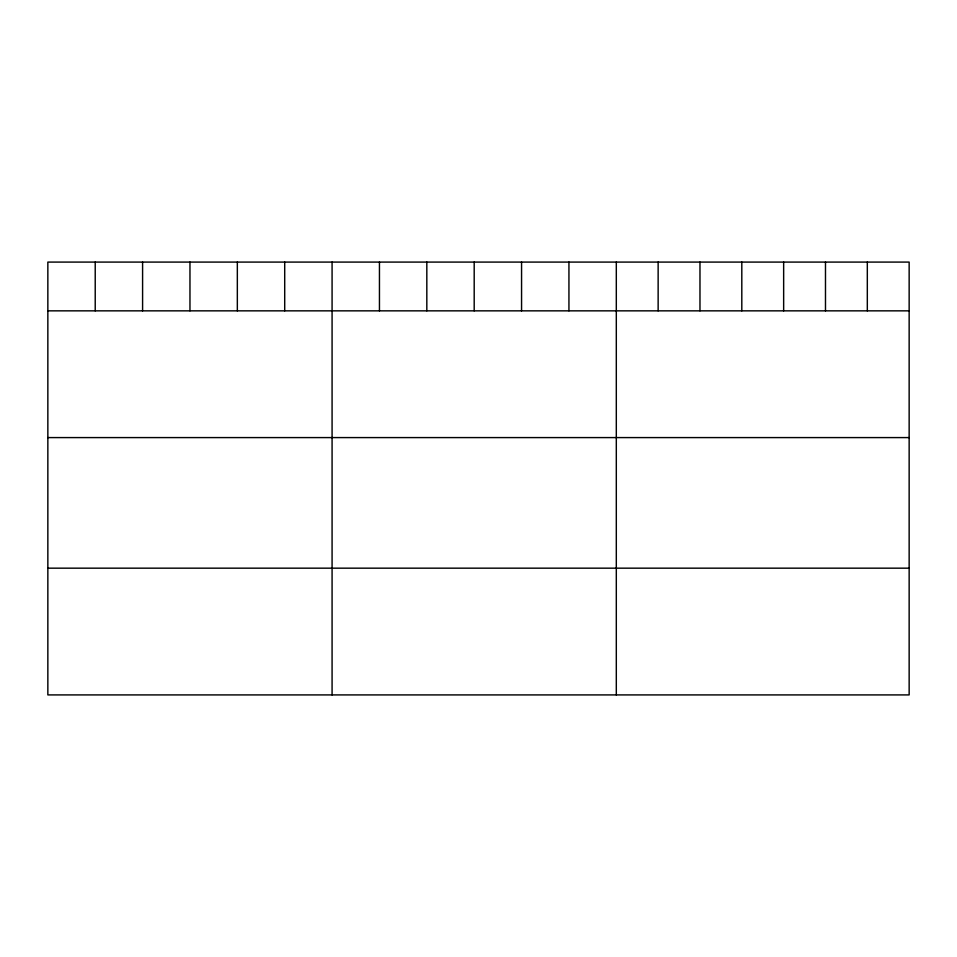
<?xml version="1.0" encoding="UTF-8"?>
<svg xmlns="http://www.w3.org/2000/svg" width="957" height="957" viewBox="0 0 957 957"><rect width="100%" height="100%" fill="white"/><g stroke="black" fill="none" stroke-linecap="round" stroke-linejoin="round"><path stroke-width="1.44" d="M909.15 310.846L909.15 694.914L47.85 694.914L47.85 262.086L909.15 262.086L909.15 310.846L47.85 310.846M47.85 437.588L909.15 437.588M47.85 568.171L909.15 568.171M867.317 262.086L867.317 310.846M825.484 262.086L825.484 310.846M783.651 262.086L783.651 310.846M741.807 262.086L741.807 310.846M699.974 262.086L699.974 310.846M658.141 262.086L658.141 310.846M616.308 262.086L616.308 694.914M568.937 262.086L568.937 310.846M521.565 262.086L521.565 310.846M474.193 262.086L474.193 310.846M426.822 262.086L426.822 310.846M379.45 262.086L379.45 310.846M332.079 262.086L332.079 694.914M284.707 262.086L284.707 310.846M237.336 262.086L237.336 310.846M189.965 262.086L189.965 310.846M142.593 262.086L142.593 310.846M95.221 262.086L95.221 310.846"/></g></svg>
